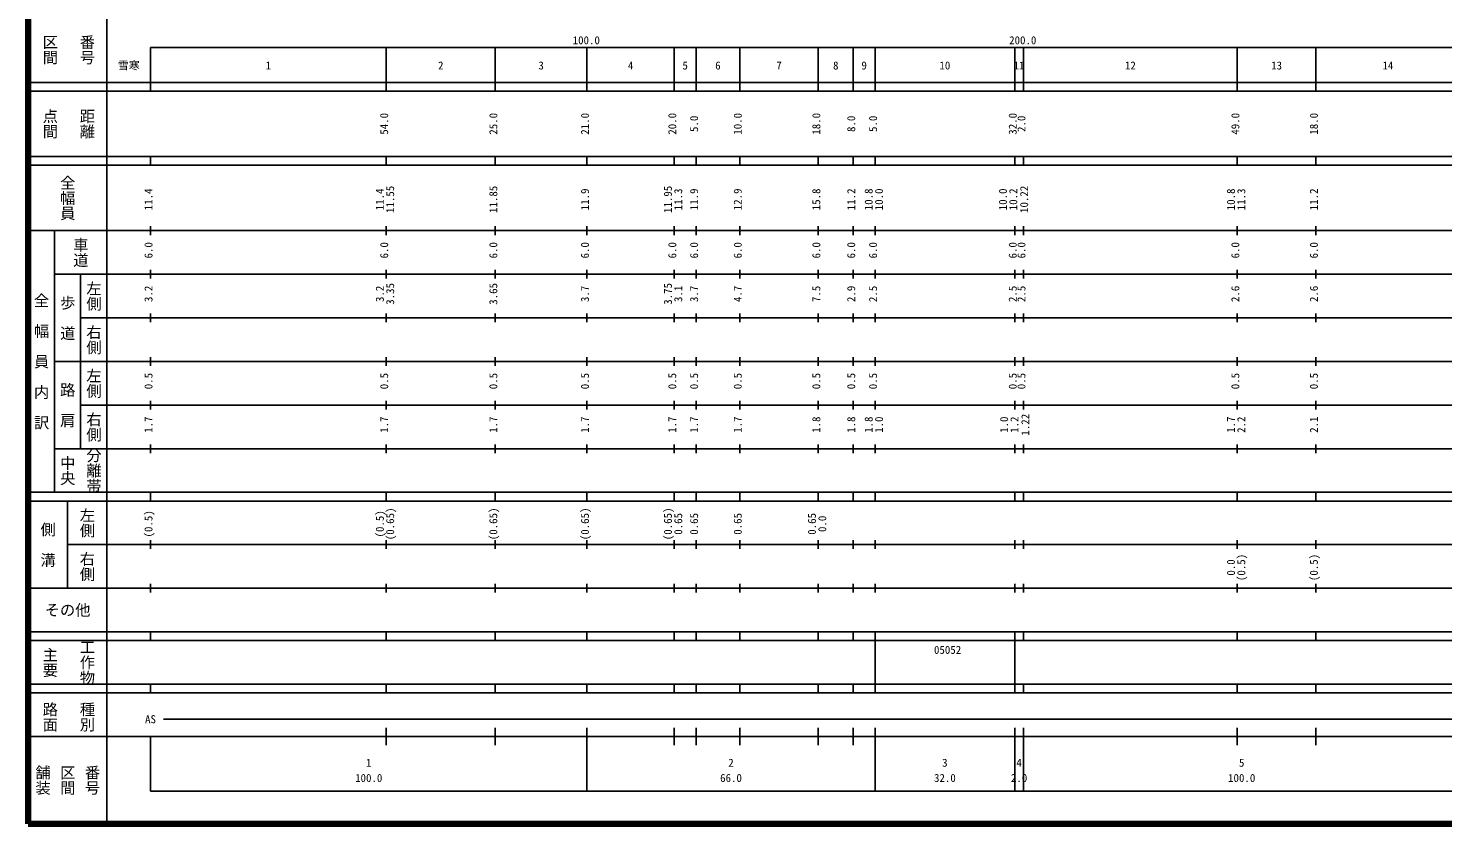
# Model space of a CAD drawing. Units: millimetres on the paper, enlarged 1000 times. Extents: x 40000 to 680000, y 20000 to 380000.
# Drawn here: x 40000 to 364057, y 20000 to 202409 of the extents above; entities that cross this region are included whole.
import ezdxf
from ezdxf.enums import TextEntityAlignment as Align

# ---------------------------------------------------------------- set-up
doc = ezdxf.new("R2010")
doc.units = ezdxf.units.MM
doc.header["$LTSCALE"] = 1000
doc.layers.add('M-TTL', color=2, linetype='Continuous', lineweight=140)
doc.layers.add('M-TTL-BAND', color=7, linetype='Continuous', lineweight=25)
doc.styles.add('@ＭＳ ゴシック', font='')
doc.styles.add('ＭＳ ゴシック', font='')
doc.styles.get('@ＭＳ ゴシック').set_extended_font_data('@MS Gothic')
doc.styles.get('ＭＳ ゴシック').set_extended_font_data('MS Gothic')

msp = doc.modelspace()

# ---------------------------------------------------------------- linework, layer by layer
at = {"layer": 'M-TTL'}
for p, q in [((40000, 380000), (40000, 20000)), ((40000, 20000), (680000, 20000))]:
    msp.add_line(p, q, dxfattribs=at)
at = {"layer": 'M-TTL-BAND'}
for p, q in [((58000, 370000), (58000, 20000)), ((68000, 198000), (579000, 198000)), ((68000, 198000), (68000, 188000)), ((122000, 188000), (122000, 198000)), ((147000, 188000), (147000, 198000)), ((168000, 188000), (168000, 198000)), ((188000, 188000), (188000, 198000)), ((193000, 188000), (193000, 198000)), ((203000, 188000), (203000, 198000)), ((221000, 188000), (221000, 198000)), ((229000, 188000), (229000, 198000)), ((234000, 188000), (234000, 198000)), ((266000, 188000), (266000, 198000)), ((268000, 188000), (268000, 198000)), ((317000, 188000), (317000, 198000)), ((335000, 188000), (335000, 198000)), ((40000, 190000), (579000, 190000)), ((40000, 188000), (579000, 188000)), ((40000, 173000), (579000, 173000)), ((68000, 171000), (68000, 173000)), ((122000, 171000), (122000, 173000)), ((147000, 171000), (147000, 173000)), ((168000, 171000), (168000, 173000)), ((188000, 171000), (188000, 173000)), ((193000, 171000), (193000, 173000)), ((203000, 171000), (203000, 173000)), ((221000, 171000), (221000, 173000)), ((229000, 171000), (229000, 173000)), ((234000, 171000), (234000, 173000)), ((266000, 171000), (266000, 173000)), ((268000, 171000), (268000, 173000)), ((317000, 171000), (317000, 173000)), ((335000, 171000), (335000, 173000)), ((40000, 171000), (579000, 171000)), ((40000, 156000), (579000, 156000)), ((46000, 96000), (46000, 156000)), ((68000, 155000), (68000, 157000)), ((122000, 155000), (122000, 157000)), ((147000, 155000), (147000, 157000)), ((168000, 155000), (168000, 157000)), ((188000, 155000), (188000, 157000)), ((193000, 155000), (193000, 157000)), ((203000, 155000), (203000, 157000)), ((221000, 155000), (221000, 157000)), ((229000, 155000), (229000, 157000)), ((234000, 155000), (234000, 157000)), ((266000, 155000), (266000, 157000)), ((268000, 155000), (268000, 157000)), ((317000, 155000), (317000, 157000)), ((335000, 155000), (335000, 157000)), ((46000, 146000), (579000, 146000)), ((52000, 146000), (52000, 106000)), ((68000, 145000), (68000, 147000)), ((122000, 145000), (122000, 147000)), ((147000, 145000), (147000, 147000)), ((168000, 145000), (168000, 147000)), ((188000, 145000), (188000, 147000)), ((193000, 145000), (193000, 147000)), ((203000, 145000), (203000, 147000)), ((221000, 145000), (221000, 147000)), ((229000, 145000), (229000, 147000)), ((234000, 145000), (234000, 147000)), ((266000, 145000), (266000, 147000)), ((268000, 145000), (268000, 147000)), ((317000, 145000), (317000, 147000)), ((335000, 145000), (335000, 147000)), ((68000, 135000), (68000, 137000)), ((122000, 135000), (122000, 137000)), ((147000, 135000), (147000, 137000)), ((168000, 135000), (168000, 137000)), ((188000, 135000), (188000, 137000)), ((193000, 135000), (193000, 137000)), ((203000, 135000), (203000, 137000)), ((221000, 135000), (221000, 137000)), ((229000, 135000), (229000, 137000)), ((234000, 135000), (234000, 137000)), ((266000, 135000), (266000, 137000)), ((268000, 135000), (268000, 137000)), ((317000, 135000), (317000, 137000)), ((335000, 135000), (335000, 137000)), ((52000, 136000), (579000, 136000)), ((68000, 125000), (68000, 127000)), ((122000, 125000), (122000, 127000)), ((147000, 125000), (147000, 127000)), ((168000, 125000), (168000, 127000)), ((188000, 125000), (188000, 127000)), ((193000, 125000), (193000, 127000)), ((203000, 125000), (203000, 127000)), ((221000, 125000), (221000, 127000)), ((229000, 125000), (229000, 127000)), ((234000, 125000), (234000, 127000)), ((266000, 125000), (266000, 127000)), ((268000, 125000), (268000, 127000)), ((317000, 125000), (317000, 127000)), ((335000, 125000), (335000, 127000)), ((46000, 126000), (579000, 126000)), ((68000, 115000), (68000, 117000)), ((122000, 115000), (122000, 117000)), ((147000, 115000), (147000, 117000)), ((168000, 115000), (168000, 117000)), ((188000, 115000), (188000, 117000)), ((193000, 115000), (193000, 117000)), ((203000, 115000), (203000, 117000)), ((221000, 115000), (221000, 117000)), ((229000, 115000), (229000, 117000)), ((234000, 115000), (234000, 117000)), ((266000, 115000), (266000, 117000)), ((268000, 115000), (268000, 117000)), ((317000, 115000), (317000, 117000)), ((335000, 115000), (335000, 117000)), ((52000, 116000), (579000, 116000)), ((68000, 105000), (68000, 107000)), ((122000, 105000), (122000, 107000)), ((147000, 105000), (147000, 107000)), ((168000, 105000), (168000, 107000)), ((188000, 105000), (188000, 107000)), ((193000, 105000), (193000, 107000)), ((203000, 105000), (203000, 107000)), ((221000, 105000), (221000, 107000)), ((229000, 105000), (229000, 107000)), ((234000, 105000), (234000, 107000)), ((266000, 105000), (266000, 107000)), ((268000, 105000), (268000, 107000)), ((317000, 105000), (317000, 107000)), ((335000, 105000), (335000, 107000)), ((46000, 106000), (579000, 106000)), ((40000, 96000), (579000, 96000)), ((40000, 94000), (579000, 94000)), ((49000, 94000), (49000, 74000)), ((68000, 94000), (68000, 96000)), ((122000, 94000), (122000, 96000)), ((147000, 94000), (147000, 96000)), ((168000, 94000), (168000, 96000)), ((188000, 94000), (188000, 96000)), ((193000, 94000), (193000, 96000)), ((203000, 94000), (203000, 96000)), ((221000, 94000), (221000, 96000)), ((229000, 94000), (229000, 96000)), ((234000, 94000), (234000, 96000)), ((266000, 94000), (266000, 96000)), ((268000, 94000), (268000, 96000)), ((317000, 94000), (317000, 96000)), ((335000, 94000), (335000, 96000)), ((68000, 83000), (68000, 85000)), ((122000, 83000), (122000, 85000)), ((147000, 83000), (147000, 85000)), ((168000, 83000), (168000, 85000)), ((188000, 83000), (188000, 85000)), ((193000, 83000), (193000, 85000)), ((203000, 83000), (203000, 85000)), ((221000, 83000), (221000, 85000)), ((229000, 83000), (229000, 85000)), ((234000, 83000), (234000, 85000)), ((266000, 83000), (266000, 85000)), ((268000, 83000), (268000, 85000)), ((317000, 83000), (317000, 85000)), ((335000, 83000), (335000, 85000)), ((49000, 84000), (579000, 84000)), ((68000, 73000), (68000, 75000)), ((122000, 73000), (122000, 75000)), ((147000, 73000), (147000, 75000)), ((168000, 73000), (168000, 75000)), ((188000, 73000), (188000, 75000)), ((193000, 73000), (193000, 75000)), ((203000, 73000), (203000, 75000)), ((221000, 73000), (221000, 75000)), ((229000, 73000), (229000, 75000)), ((234000, 73000), (234000, 75000)), ((266000, 73000), (266000, 75000)), ((268000, 73000), (268000, 75000)), ((317000, 73000), (317000, 75000)), ((335000, 73000), (335000, 75000)), ((40000, 74000), (579000, 74000)), ((40000, 64000), (579000, 64000)), ((40000, 62000), (579000, 62000)), ((68000, 62000), (68000, 64000)), ((122000, 62000), (122000, 64000)), ((147000, 62000), (147000, 64000)), ((168000, 62000), (168000, 64000)), ((188000, 62000), (188000, 64000)), ((193000, 62000), (193000, 64000)), ((203000, 62000), (203000, 64000)), ((221000, 62000), (221000, 64000)), ((229000, 62000), (229000, 64000)), ((234000, 62000), (234000, 64000)), ((234000, 52000), (234000, 62000)), ((266000, 62000), (266000, 64000)), ((266000, 52000), (266000, 62000)), ((268000, 62000), (268000, 64000)), ((317000, 62000), (317000, 64000)), ((335000, 62000), (335000, 64000)), ((40000, 52000), (579000, 52000)), ((68000, 50000), (68000, 52000)), ((122000, 50000), (122000, 52000)), ((147000, 50000), (147000, 52000)), ((168000, 50000), (168000, 52000)), ((188000, 50000), (188000, 52000)), ((193000, 50000), (193000, 52000)), ((203000, 50000), (203000, 52000)), ((221000, 50000), (221000, 52000)), ((229000, 50000), (229000, 52000)), ((234000, 50000), (234000, 52000)), ((266000, 50000), (266000, 52000)), ((268000, 50000), (268000, 52000)), ((317000, 50000), (317000, 52000)), ((335000, 50000), (335000, 52000)), ((40000, 50000), (579000, 50000)), ((71000, 44000), (565000, 44000)), ((40000, 40000), (579000, 40000)), ((68000, 40000), (68000, 27500)), ((122000, 38000), (122000, 42000)), ((147000, 38000), (147000, 42000)), ((168000, 27500), (168000, 42000)), ((188000, 38000), (188000, 42000)), ((193000, 38000), (193000, 42000)), ((203000, 38000), (203000, 42000)), ((221000, 38000), (221000, 42000)), ((229000, 38000), (229000, 42000)), ((234000, 27500), (234000, 42000)), ((266000, 27500), (266000, 42000)), ((268000, 27500), (268000, 42000)), ((317000, 38000), (317000, 42000)), ((335000, 38000), (335000, 42000)), ((68000, 27500), (579000, 27500))]:
    msp.add_line(p, q, dxfattribs=at)

# ---------------------------------------------------------------- texts
at = {"layer": 'M-TTL-BAND', "style": '@ＭＳ ゴシック'}
for s, p in [('区間', (45000, 197500)), ('番号', (53500, 197500)), ('点間', (45000, 180500)), ('距離', (53500, 180500)), ('全幅員', (49000, 163500)), ('車道', (52000, 151000)), ('左側', (55000, 141000)), ('全\u3000幅\u3000員\u3000内\u3000訳', (43000, 126000)), ('歩\u3000道', (49000, 136000)), ('右側', (55000, 131000)), ('左側', (55000, 121000)), ('路\u3000肩', (49000, 116000)), ('右側', (55000, 111000)), ('中央', (49000, 101000)), ('分離帯', (55000, 101000)), ('左側', (53500, 89000)), ('側\u3000溝', (44500, 84000)), ('右側', (53500, 79000)), ('工作物', (53500, 57000)), ('主要', (45000, 57000)), ('路面', (45000, 44500)), ('種別', (53500, 44500)), ('舗装', (43333, 30000)), ('区間', (49000, 30000)), ('番号', (54667, 30000))]:
    msp.add_text(s, height=2566, rotation=270, dxfattribs=at).set_placement(p, align=Align.MIDDLE_CENTER)
at = {"layer": 'M-TTL-BAND', "style": 'ＭＳ ゴシック'}
for s, p in [('100.0', (167844, 198195)), ('200.0', (267844, 198195)), ('雪寒', (63017, 192405)), ('1', (95000, 192405)), ('2', (134500, 192405)), ('3', (157500, 192405)), ('4', (178000, 192405)), ('5', (190500, 192405)), ('6', (198000, 192405)), ('7', (212000, 192405)), ('8', (225000, 192405)), ('9', (231500, 192405)), ('10', (250000, 192405)), ('11', (267000, 192405)), ('12', (292500, 192405)), ('13', (326000, 192405)), ('14', (351500, 192405)), ('AS', (68000, 42500)), ('1', (118000, 32523)), ('2', (201000, 32523)), ('3', (250000, 32523)), ('4', (267000, 32523)), ('5', (318000, 32523)), ('100.0', (118000, 29033)), ('66.0', (201000, 29033)), ('32.0', (250000, 29033)), ('2.0', (267000, 29033)), ('100.0', (318000, 29033))]:
    msp.add_text(s, height=1833, dxfattribs=at).set_placement(p, align=Align.BOTTOM_CENTER)
for s, p in [('54.0', (123000, 180500)), ('25.0', (148000, 180500)), ('21.0', (169000, 180500)), ('20.0', (189000, 180500)), ('5.0', (194000, 180500)), ('10.0', (204000, 180500)), ('18.0', (222000, 180500)), ('8.0', (230000, 180500)), ('5.0', (235000, 180500)), ('32.0', (267000, 180500)), ('2.0', (269000, 180500)), ('49.0', (318000, 180500)), ('18.0', (336000, 180500)), ('11.4', (69000, 163174)), ('11.4', (122000, 163174)), ('11.55', (124370, 163174)), ('11.85', (148000, 163174)), ('11.9', (169000, 163174)), ('11.95', (188000, 163174)), ('11.3', (190370, 163174)), ('11.9', (194000, 163174)), ('12.9', (204000, 163174)), ('15.8', (222000, 163174)), ('11.2', (230000, 163174)), ('10.8', (234000, 163174)), ('10.0', (236370, 163174)), ('10.0', (264756, 163174)), ('10.2', (267126, 163174)), ('10.22', (269622, 163174)), ('10.8', (317000, 163174)), ('11.3', (319370, 163174)), ('11.2', (336000, 163174)), ('6.0', (69000, 151500)), ('6.0', (123000, 151500)), ('6.0', (148000, 151500)), ('6.0', (169000, 151500)), ('6.0', (189000, 151500)), ('6.0', (194000, 151500)), ('6.0', (204000, 151500)), ('6.0', (222000, 151500)), ('6.0', (230000, 151500)), ('6.0', (235000, 151500)), ('6.0', (267000, 151500)), ('6.0', (269000, 151500)), ('6.0', (318000, 151500)), ('6.0', (336000, 151500)), ('3.2', (69000, 141500)), ('3.2', (122000, 141500)), ('3.35', (124370, 141500)), ('3.65', (148000, 141500)), ('3.7', (169000, 141500)), ('3.75', (188000, 141500)), ('3.1', (190370, 141500)), ('3.7', (194000, 141500)), ('4.7', (204000, 141500)), ('7.5', (222000, 141500)), ('2.9', (230000, 141500)), ('2.5', (235000, 141500)), ('2.5', (267000, 141500)), ('2.5', (269000, 141500)), ('2.6', (318000, 141500)), ('2.6', (336000, 141500)), ('0.5', (69000, 121500)), ('0.5', (123000, 121500)), ('0.5', (148000, 121500)), ('0.5', (169000, 121500)), ('0.5', (189000, 121500)), ('0.5', (194000, 121500)), ('0.5', (204000, 121500)), ('0.5', (222000, 121500)), ('0.5', (230000, 121500)), ('0.5', (235000, 121500)), ('0.5', (267000, 121500)), ('0.5', (269000, 121500)), ('0.5', (318000, 121500)), ('0.5', (336000, 121500)), ('1.22', (269894, 111500)), ('1.7', (69000, 111500)), ('1.7', (123000, 111500)), ('1.7', (148000, 111500)), ('1.7', (169000, 111500)), ('1.7', (189000, 111500)), ('1.7', (194000, 111500)), ('1.7', (204000, 111500)), ('1.8', (222000, 111500)), ('1.8', (230000, 111500)), ('1.8', (234000, 111500)), ('1.0', (236370, 111500)), ('1.0', (265028, 111500)), ('1.2', (267398, 111500)), ('1.7', (317000, 111500)), ('2.2', (319370, 111500)), ('2.1', (336000, 111500)), ('(0.5)', (69000, 88764)), ('(0.5)', (122000, 88764)), ('(0.65)', (124370, 88764)), ('(0.65)', (148000, 88764)), ('(0.65)', (169000, 88764)), ('(0.65)', (188000, 88764)), ('0.65', (190370, 88764)), ('0.65', (194000, 88764)), ('0.65', (204000, 88764)), ('0.65', (221000, 88764)), ('0.0', (223370, 88764)), ('(0.5)', (319370, 78764)), ('(0.5)', (336000, 78764)), ('0.0', (317000, 78764))]:
    msp.add_text(s, height=1833, rotation=90, dxfattribs=at).set_placement(p, align=Align.BOTTOM_CENTER)
msp.add_text('その他', height=2566, dxfattribs=at).set_placement((49000, 69000), align=Align.MIDDLE_CENTER)
msp.add_text('05052', height=1833, dxfattribs=at).set_placement((247500, 58405), align=Align.BOTTOM_LEFT)

doc.saveas('drawing.dxf')
